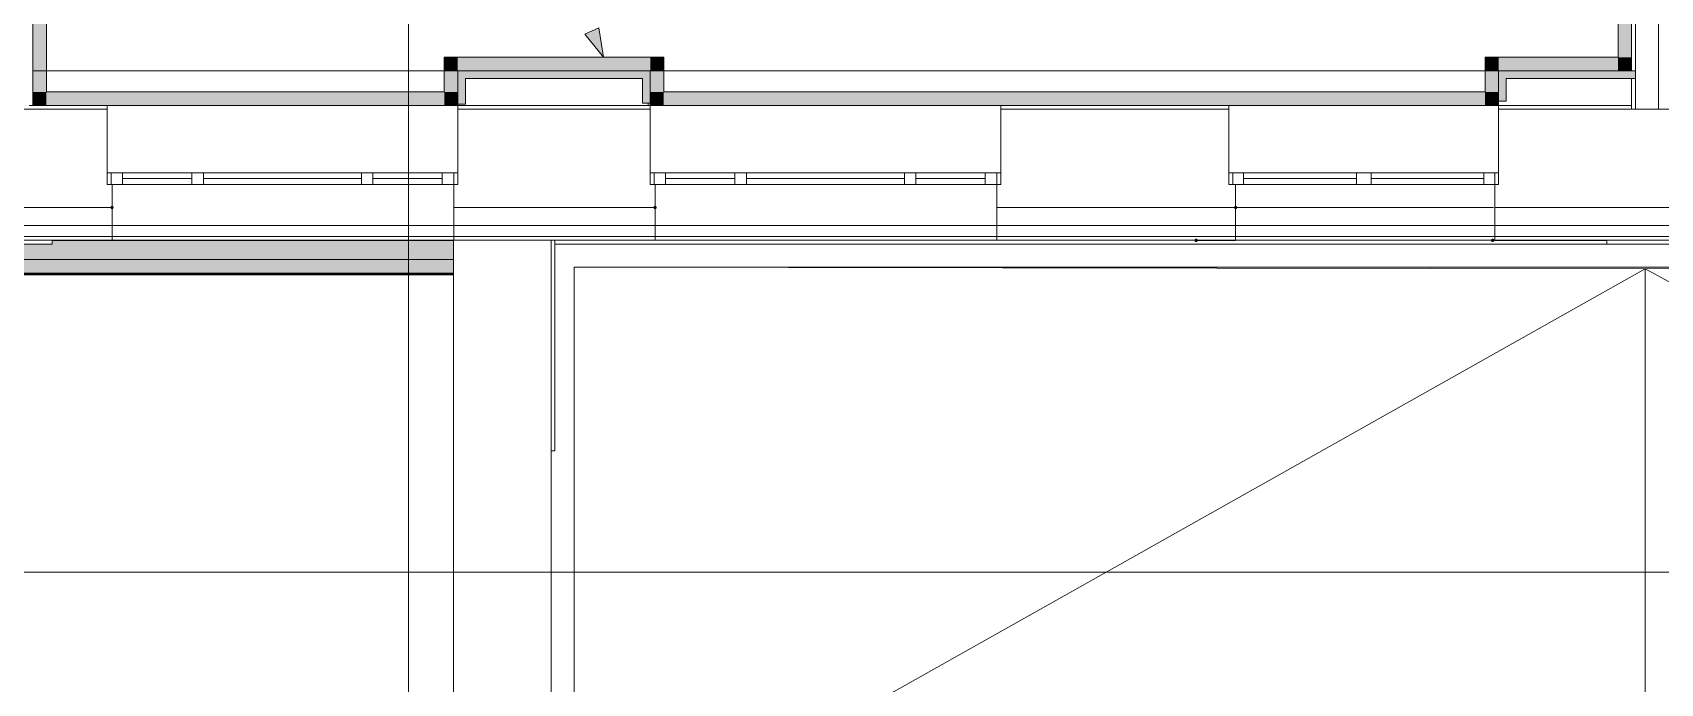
# Model space of a CAD drawing. Header units: millimetres. Extents: x 0 to 1189, y 0 to 841.
# Drawn here: x 464.6 to 549.2, y 282.1 to 315.9 of the extents above; entities that cross this region are included whole.
import ezdxf

# ---------------------------------------------------------------- set-up
doc = ezdxf.new("R2010")
doc.units = ezdxf.units.MM

msp = doc.modelspace()

# ---------------------------------------------------------------- hatches: boundary and pattern name
at = {"true_color": 0xf1d696}
h = msp.add_hatch(color=41, dxfattribs=at)
h.dxf.hatch_style = 2
h.paths.add_polyline_path([(465.358711, 312.804249), (464.65871, 312.804249), (464.65871, 370.498337), (465.358711, 370.498337)])
at = {"true_color": 0xdcd214}
h = msp.add_hatch(color=52, dxfattribs=at)
h.dxf.hatch_style = 2
h.paths.add_polyline_path([(546.961836, 366.30833), (547.661837, 366.30833), (547.676837, 314.604251), (546.976836, 314.604251)])
at = {"true_color": 0x0077b0}
h = msp.add_hatch(color=144, dxfattribs=at)
h.dxf.hatch_style = 2
h.paths.add_polyline_path([(494.288755, 314.604251), (493.315754, 315.805253), (494.046755, 316.130254)])
at = {"true_color": 0xf1d696}
h = msp.add_hatch(color=41, dxfattribs=at)
h.dxf.hatch_style = 2
h.paths.add_polyline_path([(486.018743, 314.604251), (486.718744, 314.604251), (486.718744, 313.90425)])
h = msp.add_hatch(color=41, dxfattribs=at)
h.dxf.hatch_style = 2
h.paths.add_polyline_path([(486.018743, 313.90425), (486.018743, 314.604251), (486.718744, 313.90425)])
h = msp.add_hatch(color=41, dxfattribs=at)
h.dxf.hatch_style = 2
h.paths.add_polyline_path([(496.718759, 314.604251), (496.718759, 313.90425), (486.718744, 313.90425), (486.718744, 314.604251)])
h = msp.add_hatch(color=41, dxfattribs=at)
h.dxf.hatch_style = 2
h.paths.add_polyline_path([(496.718759, 313.90425), (497.41876, 314.604251), (497.41876, 313.90425)])
h = msp.add_hatch(color=41, dxfattribs=at)
h.dxf.hatch_style = 2
h.paths.add_polyline_path([(496.718759, 314.604251), (497.41876, 314.604251), (496.718759, 313.90425)])
h = msp.add_hatch(color=41, dxfattribs=at)
h.dxf.hatch_style = 2
h.paths.add_polyline_path([(540.068825, 314.604251), (540.768826, 314.604251), (540.768826, 313.90425)])
h = msp.add_hatch(color=41, dxfattribs=at)
h.dxf.hatch_style = 2
h.paths.add_polyline_path([(540.068825, 313.90425), (540.068825, 314.604251), (540.768826, 313.90425)])
h = msp.add_hatch(color=41, dxfattribs=at)
h.dxf.hatch_style = 2
h.paths.add_polyline_path([(546.976836, 314.604251), (546.976836, 313.90425), (540.768826, 313.90425), (540.768826, 314.604251)])
h = msp.add_hatch(color=41, dxfattribs=at)
h.dxf.hatch_style = 2
h.paths.add_polyline_path([(546.976836, 314.604251), (547.676837, 314.604251), (547.676837, 313.90425)])
h = msp.add_hatch(color=41, dxfattribs=at)
h.dxf.hatch_style = 2
h.paths.add_polyline_path([(547.676837, 313.90425), (546.976836, 313.90425), (546.976836, 314.604251)])
h = msp.add_hatch(color=41, dxfattribs=at)
h.dxf.hatch_style = 2
h.paths.add_polyline_path([(486.018743, 313.90425), (486.718744, 313.90425), (486.718744, 312.804249), (486.018743, 312.804249)])
h = msp.add_hatch(color=7)
h.dxf.hatch_style = 2
h.paths.add_polyline_path([(486.718744, 313.90425), (496.718759, 313.90425), (496.718759, 313.50425), (486.718744, 313.50425)])
h = msp.add_hatch(color=41, dxfattribs=at)
h.dxf.hatch_style = 2
h.paths.add_polyline_path([(497.41876, 312.804249), (496.718759, 312.804249), (496.718759, 313.90425), (497.41876, 313.90425)])
h = msp.add_hatch(color=41, dxfattribs=at)
h.dxf.hatch_style = 2
h.paths.add_polyline_path([(540.068825, 313.90425), (540.768826, 313.90425), (540.768826, 312.804249), (540.068825, 312.804249)])
h = msp.add_hatch(color=7)
h.dxf.hatch_style = 2
h.paths.add_polyline_path([(540.768826, 313.90425), (547.876837, 313.90425), (547.876837, 313.50425), (540.768826, 313.50425)])
h = msp.add_hatch(color=41, dxfattribs=at)
h.dxf.hatch_style = 2
h.paths.add_polyline_path([(464.65871, 312.804249), (465.358711, 312.804249), (464.65871, 312.104248)])
h = msp.add_hatch(color=41, dxfattribs=at)
h.dxf.hatch_style = 2
h.paths.add_polyline_path([(465.358711, 312.804249), (465.358711, 312.104248), (464.65871, 312.104248)])
h = msp.add_hatch(color=41, dxfattribs=at)
h.dxf.hatch_style = 2
h.paths.add_polyline_path([(486.018743, 312.804249), (486.018743, 312.104248), (465.358711, 312.104248), (465.358711, 312.804249)])
h = msp.add_hatch(color=41, dxfattribs=at)
h.dxf.hatch_style = 2
h.paths.add_polyline_path([(486.018743, 312.804249), (486.718744, 312.804249), (486.718744, 312.104248)])
h = msp.add_hatch(color=41, dxfattribs=at)
h.dxf.hatch_style = 2
h.paths.add_polyline_path([(486.018743, 312.104248), (486.018743, 312.804249), (486.718744, 312.104248)])
h = msp.add_hatch(color=7)
h.dxf.hatch_style = 2
h.paths.add_polyline_path([(487.118744, 312.164248), (486.718744, 312.164248), (486.718744, 313.50425), (487.118744, 313.50425)])
h = msp.add_hatch(color=7)
h.dxf.hatch_style = 2
h.paths.add_polyline_path([(496.318758, 312.224248), (496.318758, 313.50425), (496.718759, 313.50425), (496.718759, 312.224248)])
h = msp.add_hatch(color=41, dxfattribs=at)
h.dxf.hatch_style = 2
h.paths.add_polyline_path([(497.41876, 312.804249), (497.41876, 312.104248), (496.718759, 312.104248)])
h = msp.add_hatch(color=41, dxfattribs=at)
h.dxf.hatch_style = 2
h.paths.add_polyline_path([(496.718759, 312.804249), (497.41876, 312.804249), (496.718759, 312.104248)])
h = msp.add_hatch(color=41, dxfattribs=at)
h.dxf.hatch_style = 2
h.paths.add_polyline_path([(540.068825, 312.804249), (540.068825, 312.104248), (497.41876, 312.104248), (497.41876, 312.804249)])
h = msp.add_hatch(color=41, dxfattribs=at)
h.dxf.hatch_style = 2
h.paths.add_polyline_path([(540.068825, 312.804249), (540.768826, 312.804249), (540.768826, 312.104248)])
h = msp.add_hatch(color=41, dxfattribs=at)
h.dxf.hatch_style = 2
h.paths.add_polyline_path([(540.068825, 312.104248), (540.068825, 312.804249), (540.768826, 312.104248)])
h = msp.add_hatch(color=7)
h.dxf.hatch_style = 2
h.paths.add_polyline_path([(540.768826, 312.327248), (540.768826, 313.50425), (541.168827, 313.50425), (541.168827, 312.327248)])
h = msp.add_hatch(color=7)
h.dxf.hatch_style = 2
h.paths.add_polyline_path([(468.768716, 306.89424), (468.705154, 306.867802), (468.678716, 306.804239), (468.705154, 306.740677), (468.768716, 306.714239), (468.832279, 306.740677), (468.858716, 306.804239), (468.832279, 306.867802)])
h = msp.add_hatch(color=7)
h.dxf.hatch_style = 2
h.paths.add_polyline_path([(496.968759, 306.89424), (496.905197, 306.867802), (496.878759, 306.804239), (496.905197, 306.740677), (496.968759, 306.714239), (497.032322, 306.740677), (497.058759, 306.804239), (497.032322, 306.867802)])
h = msp.add_hatch(color=7)
h.dxf.hatch_style = 2
h.paths.add_polyline_path([(527.118805, 306.89424), (527.055243, 306.867802), (527.028805, 306.804239), (527.055243, 306.740677), (527.118805, 306.714239), (527.182368, 306.740677), (527.208805, 306.804239), (527.182368, 306.867802)])
h = msp.add_hatch(color=7)
h.dxf.hatch_style = 2
h.paths.add_polyline_path([(525.156802, 305.104237), (525.130365, 305.167799), (525.066802, 305.194237), (525.00324, 305.167799), (524.976802, 305.104237), (524.976802, 305.094237), (525.00324, 305.030674), (525.066802, 305.004237), (525.130365, 305.030674), (525.156802, 305.094237)])
h = msp.add_hatch(color=7)
h.dxf.hatch_style = 2
h.paths.add_polyline_path([(540.552826, 305.104237), (540.526388, 305.167799), (540.462826, 305.194237), (540.399263, 305.167799), (540.372826, 305.104237), (540.372826, 305.094237), (540.399263, 305.030674), (540.462826, 305.004237), (540.526388, 305.030674), (540.552826, 305.094237)])
at = {"true_color": 0x3d3d3d}
h = msp.add_hatch(color=250, dxfattribs=at)
h.dxf.hatch_style = 2
h.paths.add_polyline_path([(461.658705, 305.094237), (461.658705, 304.904237), (465.658711, 304.904237), (465.658711, 305.094237), (486.500743, 305.094237), (486.500743, 303.308234), (383.954587, 303.308234), (382.168584, 305.094237)])
h = msp.add_hatch(color=250, dxfattribs=at)
h.dxf.hatch_style = 2
h.paths.add_polyline_path([(383.914587, 303.347234), (486.500743, 303.347234), (486.500743, 303.308234), (483.486739, 303.306234), (383.956587, 303.306234)])

# ---------------------------------------------------------------- linework, layer by layer
at = {"color": 7, "lineweight": 0}
for points in [[(484.17274, 237.628134), (484.17274, 498.997533)], [(464.65871, 312.104248), (464.65871, 371.198338)], [(547.676837, 313.90425), (547.676837, 371.398338)], [(547.876837, 371.398338), (547.876837, 311.904247)], [(549.076839, 311.904247), (549.076839, 371.398338)], [(464.65871, 370.498337), (464.65871, 312.804249)], [(465.358711, 312.804249), (465.358711, 370.498337)], [(547.676837, 314.604251), (547.661837, 367.008331)], [(546.961836, 366.30833), (546.976836, 314.604251)], [(486.018743, 314.604251), (486.718744, 314.604251)], [(486.018743, 314.604251), (486.018743, 312.804249)], [(497.41876, 314.604251), (486.718744, 314.604251)], [(497.41876, 314.604251), (497.41876, 313.90425)], [(540.068825, 314.604251), (540.768826, 314.604251)], [(540.068825, 314.604251), (540.068825, 312.804249)], [(546.976836, 314.604251), (540.768826, 314.604251)], [(547.676837, 313.90425), (547.676837, 314.604251)], [(486.718744, 313.90425), (464.65871, 313.90425)], [(496.718759, 313.90425), (486.718744, 313.90425)], [(486.718744, 313.90425), (486.718744, 312.164248)], [(486.718744, 312.804249), (486.718744, 313.90425)], [(486.718744, 313.90425), (496.718759, 313.90425)], [(540.768826, 313.90425), (496.718759, 313.90425)], [(496.718759, 312.224248), (496.718759, 313.90425)], [(496.718759, 313.90425), (496.718759, 312.104248)], [(497.41876, 312.804249), (497.41876, 313.90425)], [(540.768826, 313.90425), (540.768826, 312.327248)], [(547.676837, 313.90425), (540.768826, 313.90425)], [(540.768826, 312.804249), (540.768826, 313.90425)], [(540.768826, 313.90425), (547.676837, 313.90425)], [(547.676837, 313.90425), (547.876837, 313.90425)], [(464.65871, 312.104248), (464.65871, 312.804249)], [(486.018743, 312.804249), (465.358711, 312.804249)], [(486.718744, 312.104248), (486.718744, 312.804249)], [(487.118744, 313.50425), (496.318758, 313.50425)], [(487.118744, 312.164248), (487.118744, 313.50425)], [(496.318758, 313.50425), (496.318758, 312.224248)], [(540.068825, 312.804249), (497.41876, 312.804249)], [(540.768826, 312.104248), (540.768826, 312.804249)], [(541.168827, 312.327248), (541.168827, 313.50425)], [(541.168827, 313.50425), (547.676837, 313.50425)], [(547.676837, 313.50425), (547.676837, 311.904247)], [(547.676837, 313.50425), (547.876837, 313.50425)], [(468.518716, 312.104248), (464.45871, 312.104248)], [(464.65871, 312.104248), (486.718744, 312.104248)], [(468.518716, 312.104248), (468.518716, 311.904247)], [(486.718744, 312.104248), (486.718744, 312.164248)], [(486.718744, 312.164248), (487.118744, 312.164248)], [(496.718759, 312.104248), (486.718744, 312.104248)], [(486.718744, 312.104248), (486.718744, 311.904247)], [(496.318758, 312.224248), (496.718759, 312.224248)], [(496.618759, 312.224248), (496.618759, 312.102248)], [(496.718759, 311.904247), (496.718759, 312.104248)], [(496.718759, 312.104248), (497.41876, 312.104248)], [(497.41876, 312.104248), (540.768826, 312.104248)], [(526.768805, 312.104248), (514.918787, 312.104248)], [(514.918787, 312.104248), (514.918787, 311.904247)], [(526.768805, 311.904247), (526.768805, 312.104248)], [(540.768826, 312.104248), (540.768826, 312.327248)], [(540.768826, 312.327248), (541.168827, 312.327248)], [(547.676837, 312.104248), (540.768826, 312.104248)], [(540.768826, 312.104248), (540.768826, 311.904247)], [(468.518716, 311.904247), (458.2687, 311.904247)], [(468.518716, 308.604242), (468.518716, 311.904247)], [(486.718744, 311.904247), (486.718744, 308.604242)], [(496.718759, 311.904247), (486.718744, 311.904247)], [(496.718759, 308.604242), (496.718759, 311.904247)], [(514.918787, 311.904247), (514.918787, 308.604242)], [(526.768805, 311.904247), (514.918787, 311.904247)], [(526.768805, 308.604242), (526.768805, 311.904247)], [(554.693847, 311.904247), (540.768826, 311.904247)], [(540.768826, 311.904247), (540.768826, 308.604242)], [(469.318717, 308.604242), (468.518716, 308.604242)], [(468.518716, 308.604242), (468.518716, 308.004241)], [(469.318717, 308.604242), (468.518716, 308.604242)], [(468.518716, 308.604242), (468.518716, 308.004241)], [(468.718716, 308.604242), (468.718716, 308.004241)], [(469.318717, 308.004241), (469.318717, 308.604242)], [(469.318717, 308.604242), (472.918723, 308.604242)], [(472.918723, 308.004241), (472.918723, 308.604242)], [(472.918723, 308.604242), (473.518723, 308.604242)], [(473.518723, 308.604242), (472.918723, 308.604242)], [(473.518723, 308.604242), (473.518723, 308.004241)], [(473.518723, 308.604242), (481.718736, 308.604242)], [(481.718736, 308.004241), (481.718736, 308.604242)], [(481.718736, 308.604242), (482.318737, 308.604242)], [(482.318737, 308.604242), (481.718736, 308.604242)], [(482.318737, 308.604242), (482.318737, 308.004241)], [(482.318737, 308.604242), (485.918742, 308.604242)], [(485.918742, 308.004241), (485.918742, 308.604242)], [(485.918742, 308.604242), (486.718744, 308.604242)], [(486.718744, 308.604242), (485.918742, 308.604242)], [(486.518743, 308.604242), (486.518743, 308.004241)], [(486.718744, 308.604242), (486.718744, 308.004241)], [(486.718744, 308.004241), (486.718744, 308.604242)], [(497.51876, 308.604242), (496.718759, 308.604242)], [(496.718759, 308.604242), (496.718759, 308.004241)], [(497.51876, 308.604242), (496.718759, 308.604242)], [(496.718759, 308.604242), (496.718759, 308.004241)], [(496.918759, 308.604242), (496.918759, 308.004241)], [(497.51876, 308.004241), (497.51876, 308.604242)], [(497.51876, 308.604242), (501.118766, 308.604242)], [(501.118766, 308.004241), (501.118766, 308.604242)], [(501.118766, 308.604242), (501.718767, 308.604242)], [(501.718767, 308.604242), (501.118766, 308.604242)], [(501.718767, 308.604242), (501.718767, 308.004241)], [(501.718767, 308.604242), (509.918779, 308.604242)], [(509.918779, 308.004241), (509.918779, 308.604242)], [(509.918779, 308.604242), (510.51878, 308.604242)], [(510.51878, 308.604242), (509.918779, 308.604242)], [(510.51878, 308.604242), (510.51878, 308.004241)], [(510.51878, 308.604242), (514.118785, 308.604242)], [(514.118785, 308.004241), (514.118785, 308.604242)], [(514.118785, 308.604242), (514.918787, 308.604242)], [(514.918787, 308.604242), (514.118785, 308.604242)], [(514.718786, 308.604242), (514.718786, 308.004241)], [(514.918787, 308.604242), (514.918787, 308.004241)], [(514.918787, 308.004241), (514.918787, 308.604242)], [(527.528806, 308.604242), (526.768805, 308.604242)], [(526.768805, 308.604242), (526.768805, 308.004241)], [(527.528806, 308.604242), (526.768805, 308.604242)], [(526.768805, 308.604242), (526.768805, 308.004241)], [(526.968805, 308.604242), (526.968805, 308.004241)], [(527.528806, 308.004241), (527.528806, 308.604242)], [(527.528806, 308.604242), (533.388815, 308.604242)], [(533.388815, 308.004241), (533.388815, 308.604242)], [(533.388815, 308.604242), (534.148816, 308.604242)], [(534.148816, 308.604242), (533.388815, 308.604242)], [(534.148816, 308.604242), (534.148816, 308.004241)], [(534.148816, 308.604242), (540.008825, 308.604242)], [(540.008825, 308.004241), (540.008825, 308.604242)], [(540.008825, 308.604242), (540.768826, 308.604242)], [(540.768826, 308.604242), (540.008825, 308.604242)], [(540.568826, 308.604242), (540.568826, 308.004241)], [(540.768826, 308.604242), (540.768826, 308.004241)], [(540.768826, 308.004241), (540.768826, 308.604242)], [(468.518716, 308.004241), (469.318717, 308.004241)], [(468.518716, 308.004241), (469.318717, 308.004241)], [(468.768716, 306.804239), (468.768716, 308.004241)], [(472.918723, 308.304242), (469.318717, 308.304242)], [(472.918723, 308.004241), (469.318717, 308.004241)], [(473.518723, 308.004241), (472.918723, 308.004241)], [(472.918723, 308.004241), (473.518723, 308.004241)], [(481.718736, 308.304242), (473.518723, 308.304242)], [(481.718736, 308.004241), (473.518723, 308.004241)], [(482.318737, 308.004241), (481.718736, 308.004241)], [(481.718736, 308.004241), (482.318737, 308.004241)], [(485.918742, 308.304242), (482.318737, 308.304242)], [(485.918742, 308.004241), (482.318737, 308.004241)], [(486.718744, 308.004241), (485.918742, 308.004241)], [(485.918742, 308.004241), (486.718744, 308.004241)], [(486.518743, 308.004241), (486.518743, 306.804239)], [(496.718759, 308.004241), (497.51876, 308.004241)], [(496.718759, 308.004241), (497.51876, 308.004241)], [(496.968759, 306.804239), (496.968759, 308.004241)], [(501.118766, 308.304242), (497.51876, 308.304242)], [(501.118766, 308.004241), (497.51876, 308.004241)], [(501.718767, 308.004241), (501.118766, 308.004241)], [(501.118766, 308.004241), (501.718767, 308.004241)], [(509.918779, 308.304242), (501.718767, 308.304242)], [(509.918779, 308.004241), (501.718767, 308.004241)], [(510.51878, 308.004241), (509.918779, 308.004241)], [(509.918779, 308.004241), (510.51878, 308.004241)], [(514.118785, 308.304242), (510.51878, 308.304242)], [(514.118785, 308.004241), (510.51878, 308.004241)], [(514.918787, 308.004241), (514.118785, 308.004241)], [(514.118785, 308.004241), (514.918787, 308.004241)], [(514.718786, 308.004241), (514.718786, 306.804239)], [(526.768805, 308.004241), (527.528806, 308.004241)], [(526.768805, 308.004241), (527.528806, 308.004241)], [(527.118805, 306.804239), (527.118805, 308.004241)], [(533.388815, 308.304242), (527.528806, 308.304242)], [(533.388815, 308.004241), (527.528806, 308.004241)], [(534.148816, 308.004241), (533.388815, 308.004241)], [(533.388815, 308.004241), (534.148816, 308.004241)], [(540.008825, 308.304242), (534.148816, 308.304242)], [(540.008825, 308.004241), (534.148816, 308.004241)], [(540.768826, 308.004241), (540.008825, 308.004241)], [(540.008825, 308.004241), (540.768826, 308.004241)], [(540.568826, 308.004241), (540.568826, 306.804239)], [(468.768716, 306.804239), (458.0687, 306.804239)], [(468.768716, 305.104237), (468.768716, 306.804239)], [(486.518743, 306.804239), (486.518743, 305.104237)], [(496.968759, 306.804239), (486.518743, 306.804239)], [(496.968759, 305.104237), (496.968759, 306.804239)], [(514.718786, 306.804239), (514.718786, 305.104237)], [(527.118805, 306.804239), (514.718786, 306.804239)], [(527.118805, 305.094237), (527.118805, 306.804239)], [(527.118805, 306.804239), (540.508826, 306.804239)], [(540.568826, 306.804239), (540.568826, 305.104237)], [(555.293848, 306.804239), (540.568826, 306.804239)], [(202.529309, 305.871238), (730.632116, 305.871238)], [(468.768716, 305.304237), (458.0687, 305.304237)], [(486.518743, 305.304237), (468.768716, 305.304237)], [(496.968759, 305.304237), (486.518743, 305.304237)], [(496.968759, 305.304237), (514.718786, 305.304237)], [(527.118805, 305.304237), (514.718786, 305.304237)], [(540.568826, 305.304237), (527.118805, 305.304237)], [(555.293848, 305.304237), (540.568826, 305.304237)], [(458.0687, 305.104237), (468.768716, 305.104237)], [(461.658705, 304.904237), (465.658711, 304.904237)], [(465.658711, 304.904237), (465.658711, 305.104237)], [(486.502743, 305.094237), (465.658711, 305.094237)], [(486.502743, 305.094237), (465.658711, 305.094237)], [(468.758716, 305.104237), (486.500743, 305.104237)], [(486.500743, 305.104237), (468.758716, 305.104237)], [(486.518743, 305.104237), (486.500743, 305.104237)], [(486.500743, 305.104237), (486.500743, 262.266171)], [(486.518743, 305.104237), (496.958759, 305.104237)], [(491.569751, 266.066177), (491.569751, 305.104237)], [(491.769751, 305.104237), (491.769751, 294.16822)], [(546.385835, 304.904237), (491.769751, 304.904237)], [(496.958759, 305.104237), (514.718786, 305.104237)], [(527.118805, 305.104237), (514.718786, 305.104237)], [(525.066802, 305.094237), (527.118805, 305.094237)], [(540.568826, 305.104237), (527.118805, 305.104237)], [(540.462826, 305.094237), (546.385835, 305.094237)], [(555.293848, 305.104237), (540.568826, 305.104237)], [(546.385835, 304.904237), (546.385835, 305.104237)], [(546.385835, 304.904237), (550.385841, 304.904237)], [(486.500743, 304.104235), (382.168584, 304.104235)], [(548.385838, 303.616235), (492.769753, 303.704235)], [(606.078926, 303.704235), (492.769753, 303.704235)], [(492.769753, 303.704235), (492.769753, 267.466179)], [(493.551754, 272.766187), (548.385838, 303.616235)], [(548.385838, 303.616235), (606.078926, 303.704235)], [(548.385838, 267.466179), (548.385838, 303.616235)], [(606.078926, 272.356187), (548.385838, 303.616235)], [(486.500743, 303.404234), (382.168584, 303.404234)], [(486.500743, 303.359234), (383.902587, 303.359234)], [(486.500743, 303.347234), (383.914587, 303.347234)], [(486.500743, 303.344234), (383.917587, 303.344234)], [(486.500743, 303.341234), (383.921587, 303.341234)], [(486.500743, 303.323234), (383.938587, 303.323234)], [(486.500743, 303.320234), (383.941587, 303.320234)], [(486.500743, 303.318234), (383.943587, 303.318234)], [(486.500743, 303.317234), (383.944587, 303.317234)], [(486.500743, 303.308234), (383.954587, 303.308234)], [(486.500743, 303.306234), (383.956587, 303.306234)], [(491.769751, 294.16822), (491.569751, 294.16822)], [(202.529309, 287.87121), (805.800231, 287.87121)]]:
    msp.add_lwpolyline(points, dxfattribs=at)
at = {"color": 144, "lineweight": 0, "true_color": 0x0077b0}
for points in [[(493.315754, 315.805253), (494.046755, 316.130254)], [(494.288755, 314.604251), (493.315754, 315.805253)], [(494.288755, 314.604251), (494.046755, 316.130254)]]:
    msp.add_lwpolyline(points, dxfattribs=at)

doc.saveas('drawing.dxf')
